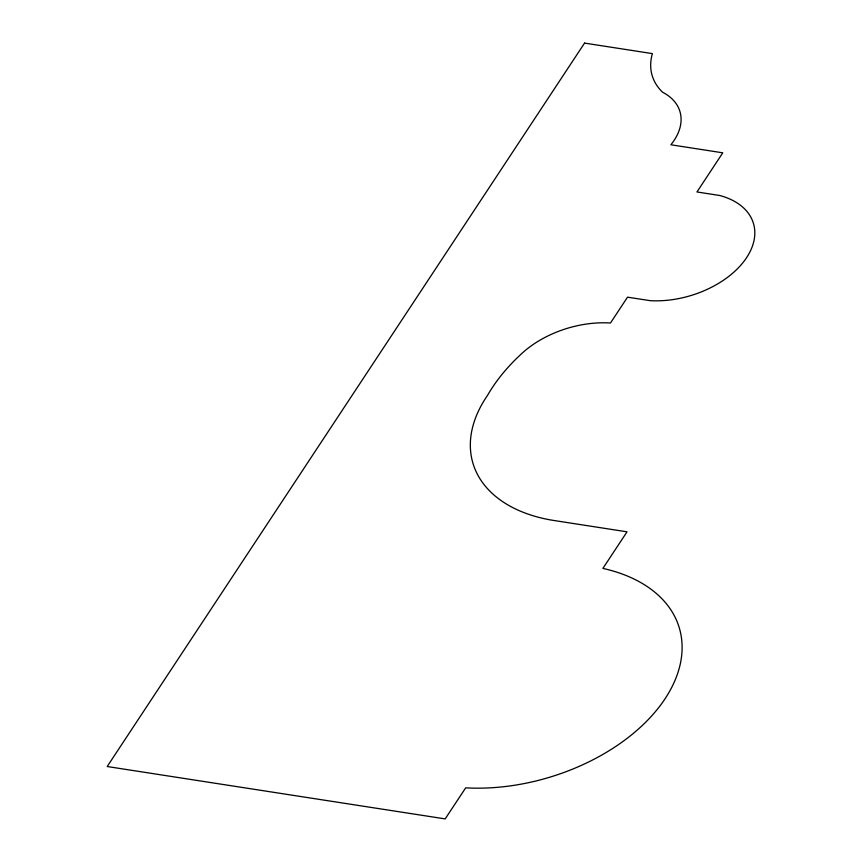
<?xml version="1.0" encoding="UTF-8"?>
<svg xmlns="http://www.w3.org/2000/svg" width="862" height="862" viewBox="0 0 862 862"><rect width="100%" height="100%" fill="white"/><g stroke="black" fill="none" stroke-linecap="round" stroke-linejoin="round"><path stroke-width="1.29" d="M584.555 43.1L107.2 766.523L445.18 818.9L465.685 787.836A167.034 105.573 -16.9 0 0 666.779 696.076A167.034 105.573 -16.9 0 0 602.894 568.403L627.04 531.822L552.844 520.325A155.429 98.236 -16.9 0 1 487.547 395.346A198.82 125.658 -16.9 0 1 523.6 351.879A83.786 52.959 -16.9 0 1 610.479 323.013L627.536 297.164L650.25 300.676A80.662 50.977 -16.9 0 0 746.6 257.641A80.662 50.977 -16.9 0 0 719.662 195.48L696.959 191.967L722.787 152.822L670.884 144.773A67.807 42.852 -16.9 0 0 662.641 92.256A88.226 55.761 -16.9 0 1 652.383 53.616L584.555 43.1"/></g></svg>
